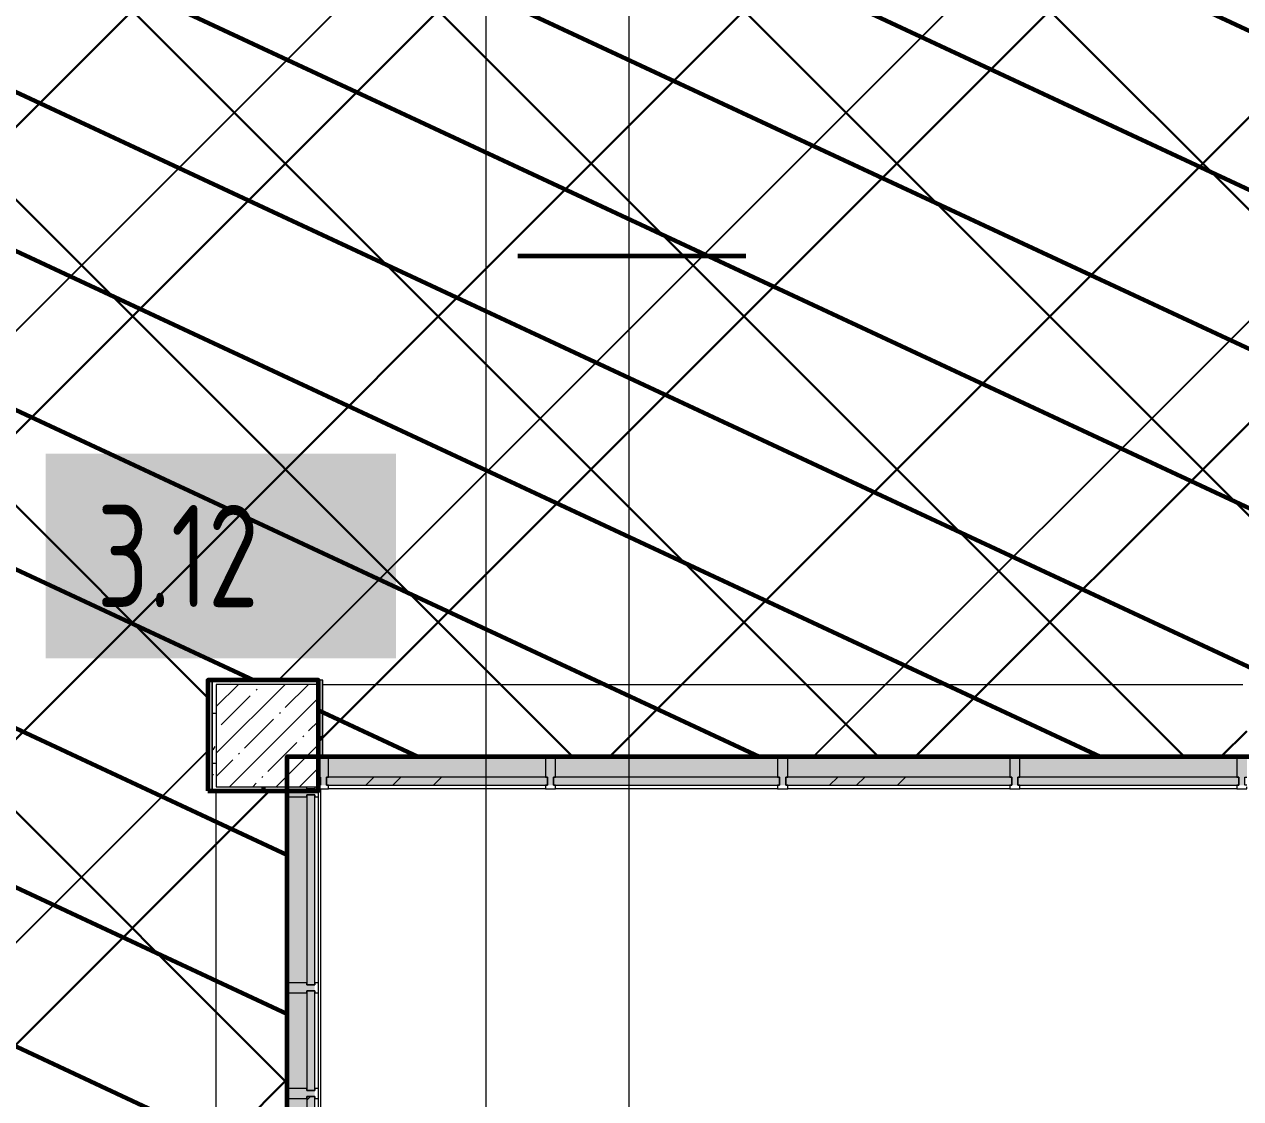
# Model space of a CAD drawing. Header units: millimetres. Extents: x -164500 to 426394, y -51911 to 102118.
# Drawn here: x 361830 to 367777, y 17075 to 22327 of the extents above; entities that cross this region are included whole.
import ezdxf

# ---------------------------------------------------------------- set-up
doc = ezdxf.new("R2010")
doc.units = ezdxf.units.MM
for name, color, linetype, lineweight in [('0) шлифовка', 5, 'Continuous', 60), ('5.3) П-11 3 этаж 3.12 4 вып', 160, 'Continuous', 30), ('A-FLOR', 7, 'Continuous', 9), ('A-GLAZ-CURT', 7, 'Continuous', 9), ('A-GLAZ-CURT-1', 7, 'Continuous', 5), ('A-GLAZ-CURT-2', 7, 'Continuous', 20), ('A-GLAZ-CWMG', 7, 'Continuous', 9), ('A-GLAZ-CWMG-1', 7, 'Continuous', 20), ('I-WALL', 7, 'Continuous', 5), ('S-COLS', 7, 'Continuous', 9), ('S-COLS-1', 7, 'Continuous', 5), ('Оси', 7, 'Continuous', 9)]:
    doc.layers.add(name, color=color, linetype=linetype, lineweight=lineweight)
doc.layers.add('2) защита вин плитк', color=6, linetype='Continuous')
doc.layers.add('3.2.3) П-13.2', color=6, linetype='Continuous')
doc.layers.add('A-AREA-PATT-3', color=7, linetype='Continuous', lineweight=5, true_color=0xe6fae8, transparency=1)
doc.layers.add('A-WALL-1', color=9, linetype='Continuous', lineweight=5, true_color=0x808080)
doc.layers.add('A-WALL-FNSH-1', color=9, linetype='Continuous', lineweight=5, true_color=0x808080)
doc.styles.add('СПДС', font='ГОСТ тип А.ttf', dxfattribs={"width": 0.9})
pattern_1 = [(0, (289227.4, 1e-08), (243.84, 60.96), [20.117, -162.763, 20.117, -162.763, -975.36]), (0, (289227.4, 1e-08), (243.84, 60.96), [-365.76, 20.117, -345.643, 20.117, -162.763, -426.72]), (0, (289227.4, 1e-08), (243.84, 60.96), [-914.4, 20.117, -101.803, 20.117, -284.683]), (120, (289318.84, 30.48), (-174.71291, 180.691634), [20.117, -162.763, 20.117, -162.763, -975.36]), (120, (289318.84, 30.48), (-174.71291, 180.691634), [-365.76, 20.117, -345.643, 20.117, -162.763, -426.72]), (120, (289318.84, 30.48), (-174.71291, 180.691634), [-914.4, 20.117, -101.803, 20.117, -284.683]), (240, (289349.32, 152.4), (-69.12709, -241.651634), [20.117, -162.763, 20.117, -162.763, -975.36]), (240, (289349.32, 152.4), (-69.12709, -241.651634), [-365.76, 20.117, -345.643, 20.117, -162.763, -426.72]), (240, (289349.32, 152.4), (-69.12709, -241.651634), [-914.4, 20.117, -101.803, 20.117, -284.683])]

# ---------------------------------------------------------------- blocks, each defined once
blk = doc.blocks.new('Системная панель - Стекло - 40мм-23562586-Объем проектирования 3 этажа')
at = {"layer": 'A-GLAZ-CURT-2'}
for p, q in [((464.2, 0), (-464.2, 0)), ((-464.2, 0), (-464.2, -40)), ((-464.2, -40), (464.2, -40)), ((464.2, -40), (464.2, 0))]:
    blk.add_line(p, q, dxfattribs=at)
blk = doc.blocks.new('Системная панель - Стекло - 40мм-24234994-Объем проектирования 3 этажа')
at = {"layer": 'A-GLAZ-CURT-2'}
for p, q in [((243.3, 0), (-243.3, 0)), ((-243.3, 0), (-243.3, -40)), ((243.3, -40), (243.3, 0)), ((-243.3, -40), (243.3, -40))]:
    blk.add_line(p, q, dxfattribs=at)
blk = doc.blocks.new('Прямоугольный импост - Импост структурный с накладкой - 160мм Темный-31239176-Объем проектирования 3 этажа')
at = {"layer": 'A-GLAZ-CWMG'}
for p, q in [((73883, 17641.7), (73883, 18550)), ((74040, 17641.7), (74040, 18550))]:
    blk.add_line(p, q, dxfattribs=at)
blk = doc.blocks.new('Прямоугольный импост - Импост структурный с накладкой - 160мм Темный-31239177-Объем проектирования 3 этажа')
at = {"layer": 'A-GLAZ-CWMG'}
for p, q in [((73883, 17125), (73883, 17591.7)), ((74040, 17125), (74040, 17591.7))]:
    blk.add_line(p, q, dxfattribs=at)
blk = doc.blocks.new('Прямоугольный импост - Импост структурный с накладкой - 160мм Темный-31239205-Объем проектирования 3 этажа')
at = {"layer": 'A-GLAZ-CWMG-1'}
for p, q in [((0, 140), (-50, 140)), ((-50, 140), (-50, 40)), ((-50, 40), (-40, 40)), ((-40, 0), (-50, 0)), ((-50, 0), (-50, -17)), ((-40, 40), (-40, 0)), ((-10, 0), (-10, 40)), ((-10, 40), (0, 40)), ((0, 0), (-10, 0)), ((-50, -17), (0, -17))]:
    blk.add_line(p, q, dxfattribs=at)
blk = doc.blocks.new('Прямоугольный импост - Импост структурный с накладкой - 160мм Темный-31239180-Объем проектирования 3 этажа')
at = {"layer": 'A-GLAZ-CWMG-1'}
for p, q in [((-25, 40), (-25, 140)), ((-25, 140), (25, 140)), ((25, 140), (25, 40)), ((-15, 40), (-25, 40)), ((-25, -17), (-25, 0)), ((-25, 0), (-15, 0)), ((-15, 0), (-15, 40)), ((15, 40), (15, 0)), ((25, 40), (15, 40)), ((15, 0), (25, 0)), ((25, 0), (25, -17)), ((25, -17), (-25, -17))]:
    blk.add_line(p, q, dxfattribs=at)
blk = doc.blocks.new('BSC_Колонна _Прямоугольная - 500х500-V595-Объем проектирования 3 этажа')
at = {"layer": 'S-COLS-1'}
h = blk.add_hatch(dxfattribs=at)
h.set_pattern_fill('FP_135', color=256, style=0, pattern_type=2)
h.set_pattern_definition([(45, (-73790, -18850), (-114.04925, 114.04925), []), (45, (-73675.95, -18850), (-114.04925, 114.04925), [201.613, -40.323, 6.706, -33.617])])
h.paths.add_polyline_path([(-176.1, -250), (250, -250), (250, 250), (-250, 250), (-250, -250), (-190.9, -250)])
for p, q in [((250, 250), (-250, 250)), ((-250, 250), (-250, -250)), ((250, -250), (250, 250)), ((-250, -250), (250, -250))]:
    blk.add_line(p, q, dxfattribs=at)
blk = doc.blocks.new('Системная панель - Стекло - 40мм-24234969-Объем проектирования 3 этажа')
at = {"layer": 'A-GLAZ-CURT-1'}
h = blk.add_hatch(dxfattribs=at)
h.set_pattern_fill('FP_221', color=256, style=0, pattern_type=2)
h.set_pattern_definition([(45, (-74820, -18407), (-565.6854, 565.6854), [400, -1200]), (45, (-75220, -18607), (-565.6854, 565.6854), [1200, -400]), (45, (-74420, -18807), (-565.6854, 565.6854), [400, -1200])])
h.paths.add_polyline_path([(-540, 0), (540, 0), (540, 40), (-540, 40), (-540, 13.3)])
at = {"layer": 'A-GLAZ-CURT-2'}
for p, q in [((540, 40), (-540, 40)), ((-540, 40), (-540, 0)), ((-540, 0), (540, 0)), ((540, 0), (540, 40))]:
    blk.add_line(p, q, dxfattribs=at)
blk = doc.blocks.new('Прямоугольный импост - Импост структурный с накладкой - 160мм-23562401-Объем проектирования 3 этажа')
at = {"layer": 'A-GLAZ-CWMG'}
for p, q in [((75150, 18747), (74090, 18747)), ((75150, 18590), (74090, 18590))]:
    blk.add_line(p, q, dxfattribs=at)
blk = doc.blocks.new('Прямоугольный импост - Импост структурный с накладкой - 160мм-23618922-Объем проектирования 3 этажа')
at = {"layer": 'A-GLAZ-CWMG-1'}
for p, q in [((-50, 0), (-50, 17)), ((-50, 17), (0, 17)), ((-40, 0), (-50, 0)), ((-40, -40), (-40, 0)), ((0, 0), (-10, 0)), ((-10, 0), (-10, -40)), ((0, 17), (0, 7)), ((-50, -140), (-50, -40)), ((-50, -40), (-40, -40)), ((-10, -40), (0, -40)), ((0, -140), (-50, -140))]:
    blk.add_line(p, q, dxfattribs=at)
blk = doc.blocks.new('Прямоугольный импост - Импост структурный с накладкой - 160мм-23618923-Объем проектирования 3 этажа')
at = {"layer": 'A-GLAZ-CWMG-1'}
for p, q in [((0, 17), (-50, 17)), ((-50, 17), (-50, 0)), ((-50, 0), (-40, 0)), ((-40, 0), (-40, -40)), ((-10, -40), (-10, 0)), ((-10, 0), (0, 0)), ((0, 7), (0, 17)), ((-40, -40), (-50, -40)), ((-50, -40), (-50, -140)), ((0, -40), (-10, -40)), ((-50, -140), (0, -140))]:
    blk.add_line(p, q, dxfattribs=at)
blk = doc.blocks.new('Системная панель - Стекло - 40мм-24234970-Объем проектирования 3 этажа')
at = {"layer": 'A-GLAZ-CURT-1'}
h = blk.add_hatch(dxfattribs=at)
h.set_pattern_fill('FP_222', color=256, style=0, pattern_type=2)
h.set_pattern_definition([(45, (-77077.5, -18407), (-565.6854, 565.6854), [400, -1200]), (45, (-77477.5, -18607), (-565.6854, 565.6854), [1200, -400]), (45, (-76677.5, -18807), (-565.6854, 565.6854), [400, -1200])])
h.paths.add_polyline_path([(-542.5, 0), (552.5, 0), (552.5, 40), (-552.5, 40), (-552.5, 0)])
at = {"layer": 'A-GLAZ-CURT-2'}
for p, q in [((552.5, 40), (-552.5, 40)), ((-552.5, 40), (-552.5, 0)), ((-552.5, 0), (552.5, 0)), ((552.5, 0), (552.5, 40))]:
    blk.add_line(p, q, dxfattribs=at)
blk = doc.blocks.new('Прямоугольный импост - Импост структурный с накладкой - 160мм-23562410-Объем проектирования 3 этажа')
at = {"layer": 'A-GLAZ-CWMG'}
for p, q in [((77420, 18747), (76335, 18747)), ((77420, 18590), (76335, 18590))]:
    blk.add_line(p, q, dxfattribs=at)
blk = doc.blocks.new('Прямоугольный импост - Импост структурный с накладкой - 160мм-23618920-Объем проектирования 3 этажа')
at = {"layer": 'A-GLAZ-CWMG-1'}
for p, q in [((-25, 0), (-25, 17)), ((-25, 17), (25, 17)), ((-15, 0), (-25, 0)), ((-15, -40), (-15, 0)), ((25, 0), (15, 0)), ((15, 0), (15, -40)), ((25, 17), (25, 0)), ((-25, -140), (-25, -40)), ((-25, -40), (-15, -40)), ((15, -40), (25, -40)), ((25, -40), (25, -140)), ((25, -140), (-25, -140))]:
    blk.add_line(p, q, dxfattribs=at)
blk = doc.blocks.new('Системная панель - Стекло - 40мм-V640-Объем проектирования 3 этажа')
at = {"layer": 'A-GLAZ-CURT-2'}
for p, q in [((552.5, 40), (-552.5, 40)), ((-552.5, 40), (-552.5, 0)), ((-552.5, 0), (552.5, 0)), ((552.5, 0), (552.5, 40))]:
    blk.add_line(p, q, dxfattribs=at)
blk = doc.blocks.new('Системная панель - Стекло - 40мм-V643-Объем проектирования 3 этажа')
at = {"layer": 'A-GLAZ-CURT-2'}
for p, q in [((540, 40), (-540, 40)), ((-540, 40), (-540, 0)), ((-540, 0), (540, 0)), ((540, 0), (540, 40))]:
    blk.add_line(p, q, dxfattribs=at)
blk = doc.blocks.new('Системная панель - Стекло - 40мм-24234995-Объем проектирования 3 этажа')
at = {"layer": 'A-GLAZ-CURT-1'}
h = blk.add_hatch(dxfattribs=at)
h.set_pattern_fill('FP_233', color=256, style=0, pattern_type=2)
h.set_pattern_definition([(135, (16666.7, -74223), (-565.6854, -565.6854), [400, -1200]), (135, (16866.7, -74623), (-565.6854, -565.6854), [1200, -400]), (135, (17066.7, -73823), (-565.6854, -565.6854), [400, -1200])])
h.paths.add_polyline_path([(218.3, 0), (-218.3, 0), (-218.3, -40), (218.3, -40)])
at = {"layer": 'A-GLAZ-CURT-2'}
for p, q in [((218.3, 0), (-218.3, 0)), ((-218.3, 0), (-218.3, -40)), ((218.3, -40), (218.3, 0)), ((-218.3, -40), (218.3, -40))]:
    blk.add_line(p, q, dxfattribs=at)
blk = doc.blocks.new('Прямоугольный импост - Импост структурный с накладкой - 160мм Темный-31239183-Объем проектирования 3 этажа')
at = {"layer": 'A-GLAZ-CWMG'}
for p, q in [((73883, 16658.3), (73883, 17075)), ((74040, 16658.3), (74040, 17075))]:
    blk.add_line(p, q, dxfattribs=at)

msp = doc.modelspace()

# ---------------------------------------------------------------- hatches: boundary and pattern name
at = {"layer": '0) шлифовка', "true_color": 0x2776bb}
h = msp.add_hatch(dxfattribs=at)
h.set_pattern_fill('ANSI31', color=152, scale=222, angle=110)
h.set_pattern_definition([(155, (327967.4, 26879), (-297.882, -638.811), [])])
h.paths.add_polyline_path([(373686.402, 15129), (373427.402, 15129), (373427.402, 15493), (368328.402, 15493), (368328.402, 15129), (367786.402, 15129), (367786.402, 15493), (363309.402, 15493), (363309.402, 15150), (362767.402, 15150), (362767.402, 15692), (363114.828, 15692), (363114.828, 18579), (362726.457, 18579), (362726.457, 19121), (363268.457, 19121), (363268.457, 18747), (367807.402, 18747), (367807.402, 19132), (368349.402, 19132), (368349.402, 18747), (373377.402, 18747), (373377.402, 19132), (373919.402, 19132), (374197.402, 19121.773), (374197.402, 22700), (372231.501, 22700), (372231.501, 22679), (370398.402, 22679), (370398.402, 22679), (369856.402, 22679), (366519.402, 22679), (366519.402, 22679), (365977.402, 22679), (363288.402, 22679), (363288.402, 22679), (362746.402, 22679), (360058.402, 22679), (360058.402, 22679), (359516.402, 22679), (356008.402, 22679), (356008.402, 22700), (355987.402, 22700), (355987.402, 13621), (357898.402, 13621), (357898.402, 11900), (369148.402, 11900), (369148.402, 11901), (372776.402, 11901), (373686.402, 11900.36)])
at = {"layer": '2) защита вин плитк'}
h = msp.add_hatch(dxfattribs=at)
h.set_pattern_fill('ANSI31', color=256, scale=333)
h.set_pattern_definition([(45, (327967.4, 26879), (-747.606, 747.606), [])])
h.paths.add_polyline_path([(373686.402, 15129), (373427.402, 15129), (373427.402, 15493), (368328.402, 15493), (368328.402, 15129), (367786.402, 15129), (367786.402, 15493), (363309.402, 15493), (363309.402, 15150), (362767.402, 15150), (362767.402, 15692), (363114.828, 15692), (363114.828, 18579), (362726.457, 18579), (362726.457, 19121), (363268.457, 19121), (363268.457, 18747), (367807.402, 18747), (367807.402, 19132), (368349.402, 19132), (368349.402, 18747), (373377.402, 18747), (373377.402, 19132), (373919.402, 19132), (374197.402, 19121.773), (374197.402, 22700), (372231.501, 22700), (372231.501, 22679), (370398.402, 22679), (370398.402, 22679), (369856.402, 22679), (366519.402, 22679), (366519.402, 22679), (365977.402, 22679), (363288.402, 22679), (363288.402, 22679), (362746.402, 22679), (360058.402, 22679), (360058.402, 22679), (359516.402, 22679), (356008.402, 22679), (356008.402, 22700), (355987.402, 22700), (355987.402, 13621), (357898.402, 13621), (357898.402, 11900), (369148.402, 11900), (369148.402, 11901), (372776.402, 11901), (373686.402, 11900.36)])
at = {"layer": '3.2.3) П-13.2'}
h = msp.add_hatch(dxfattribs=at)
h.set_pattern_fill('ANSI32', color=256, scale=222)
h.set_pattern_definition([(45, (327967.4, 26879), (-1495.21, 1495.21), []), (45, (328964.2, 26879), (-1495.21, 1495.21), [])])
h.paths.add_polyline_path([(373686.402, 15129), (373427.402, 15129), (373427.402, 15493), (368328.402, 15493), (368328.402, 15129), (367786.402, 15129), (367786.402, 15493), (363309.402, 15493), (363309.402, 15150), (362767.402, 15150), (362767.402, 15692), (363114.828, 15692), (363114.828, 18579), (362726.457, 18579), (362726.457, 19121), (363268.457, 19121), (363268.457, 18747), (367807.402, 18747), (367807.402, 19132), (368349.402, 19132), (368349.402, 18747), (373377.402, 18747), (373377.402, 19132), (373919.402, 19132), (374197.402, 19121.773), (374197.402, 22700), (372231.501, 22700), (372231.501, 22679), (370398.402, 22679), (370398.402, 22679), (369856.402, 22679), (366519.402, 22679), (366519.402, 22679), (365977.402, 22679), (363288.402, 22679), (363288.402, 22679), (362746.402, 22679), (360058.402, 22679), (360058.402, 22679), (359516.402, 22679), (356008.402, 22679), (356008.402, 22700), (355987.402, 22700), (355987.402, 13621), (357898.402, 13621), (357898.402, 11900), (369148.402, 11900), (369148.402, 11901), (372776.402, 11901), (373686.402, 11900.36)])
at = {"layer": '5.3) П-11 3 этаж 3.12 4 вып'}
h = msp.add_hatch(dxfattribs=at)
h.set_pattern_fill('ANSI37', color=256, scale=333)
h.set_pattern_definition([(45, (327967.4, 26879), (-747.606, 747.606), []), (135, (327967.4, 26879), (-747.606, -747.606), [])])
h.paths.add_polyline_path([(373686.402, 15129), (373427.402, 15129), (373427.402, 15493), (368328.402, 15493), (368328.402, 15129), (367786.402, 15129), (367786.402, 15493), (363309.402, 15493), (363309.402, 15150), (362767.402, 15150), (362767.402, 15692), (363114.828, 15692), (363114.828, 18579), (362726.457, 18579), (362726.457, 19121), (363268.457, 19121), (363268.457, 18747), (367807.402, 18747), (367807.402, 19132), (368349.402, 19132), (368349.402, 18747), (373377.402, 18747), (373377.402, 19132), (373919.402, 19132), (374197.402, 19121.773), (374197.402, 22700), (372231.501, 22700), (372231.501, 22679), (370398.402, 22679), (370398.402, 22679), (369856.402, 22679), (366519.402, 22679), (366519.402, 22679), (365977.402, 22679), (363288.402, 22679), (363288.402, 22679), (362746.402, 22679), (360058.402, 22679), (360058.402, 22679), (359516.402, 22679), (356008.402, 22679), (356008.402, 22700), (355987.402, 22700), (355987.402, 13621), (357898.402, 13621), (357898.402, 11900), (369148.402, 11900), (369148.402, 11901), (372776.402, 11901), (373686.402, 11900.36)])
at = {"layer": 'A-AREA-PATT-3'}
h = msp.add_hatch(color=256, dxfattribs=at)
h.paths.add_polyline_path([(357897.902, 11800), (358061.402, 11800), (358061.402, 11820), (358021.402, 11820), (358021.402, 11840), (358031.402, 11840), (358031.402, 11940), (357971.402, 11940), (357971.402, 11900), (357897.902, 11900), (357897.902, 11856.748)])
h.paths.add_polyline_path([(359421.402, 11800), (359451.402, 11800), (359451.402, 11840), (359461.402, 11840), (359461.402, 11800), (359516.902, 11800), (359516.402, 11900), (359461.402, 11900), (359461.402, 11940), (359411.402, 11940), (359411.402, 11840), (359421.402, 11840), (359421.402, 11820), (359371.402, 11820), (359371.402, 11800), (359411.402, 11800)])
h.paths.add_polyline_path([(372162.402, 15493), (373427.402, 15494.429), (373427.402, 15593), (373417.402, 15593), (373417.402, 15633), (368317.402, 15632.725), (368317.402, 15593), (368307.402, 15593), (368307.402, 15493), (372132.402, 15493)])
h.paths.add_polyline_path([(365002.052, 15493), (367807.402, 15494.6), (367807.402, 15593), (367797.402, 15593), (367797.402, 15633), (363277.402, 15632.392), (363277.402, 15593), (363267.402, 15593), (363267.402, 15493), (364611.255, 15493)])
h.paths.add_polyline_path([(363210.402, 15650), (363210.402, 15660), (363250.402, 15660), (363248.502, 18590), (363210.402, 18590), (363210.402, 18600), (363112.402, 18599.2), (363110.402, 15650)])
h.paths.add_polyline_path([(369572.402, 18607), (373417.402, 18607), (373417.402, 18647), (373427.402, 18647), (373427.402, 18747), (368307.402, 18745.402), (368307.402, 18647), (368317.402, 18647), (368317.402, 18607), (369562.402, 18607)])
h.paths.add_polyline_path([(367797.402, 18607), (367797.402, 18647), (367807.402, 18647), (367807.402, 18747), (363267.402, 18747), (363267.402, 18647), (363277.402, 18647), (363278.762, 18607), (367793.402, 18607)])
h.paths.add_polyline_path([(373957.902, 19120.5), (373957.902, 19131), (373937.902, 19131), (373937.902, 19120.5)])
h.paths.add_polyline_path([(373932.001, 22669), (373952.001, 22669), (373952.001, 22679.5), (373932.001, 22679.5)])
at = {"layer": 'I-WALL'}
h = msp.add_hatch(dxfattribs=at)
h.set_pattern_fill('FP_191', color=256, style=0, pattern_type=2)
h.set_pattern_definition(pattern_1)
h.paths.add_polyline_path([(362747.402, 19100), (363267.402, 19100), (363267.402, 19120), (362747.402, 19120)])
h = msp.add_hatch(dxfattribs=at)
h.set_pattern_fill('FP_191', color=256, style=0, pattern_type=2)
h.set_pattern_definition(pattern_1)
h.paths.add_polyline_path([(362750.402, 18580), (362767.402, 18580), (362767.402, 19100), (362747.402, 19099.2), (362747.402, 18580)])
h = msp.add_hatch(dxfattribs=at)
h.set_pattern_fill('FP_191', color=256, style=0, pattern_type=2)
h.set_pattern_definition(pattern_1)
h.paths.add_polyline_path([(363287.402, 18747), (363287.402, 19120), (363267.402, 19120), (363267.402, 18747), (363277.402, 18747)])
h = msp.add_hatch(dxfattribs=at)
h.set_pattern_fill('FP_191', color=256, style=0, pattern_type=2)
h.set_pattern_definition(pattern_1)
h.paths.add_polyline_path([(363107.402, 18580), (363107.402, 18600), (362767.402, 18600), (362767.402, 18580), (363098.444, 18580)])

# ---------------------------------------------------------------- linework, layer by layer
at = {"layer": '0) шлифовка'}
msp.add_lwpolyline([(364242.203, 21195.157), (365357.15, 21195.157)], dxfattribs=at)
for points in [[(362726.457, 18579), (363268.457, 18579), (363268.457, 19121), (362726.457, 19121)], [(373698.402, 15493), (363114.828, 15493), (363114.828, 18747), (373698.402, 18747)]]:
    msp.add_lwpolyline(points, close=True, dxfattribs=at)
at = {"layer": 'A-FLOR'}
for p, q in [((363287.402, 19120), (362747.402, 19120)), ((362747.402, 19120), (362747.402, 18580)), ((363287.402, 18747), (363287.402, 19120)), ((363287.402, 19100), (367787.402, 19100)), ((367757.402, 18747), (363317.402, 18747)), ((362747.402, 18580), (363110.402, 18580)), ((362767.402, 15670), (362767.402, 18580)), ((363110.402, 18580), (363110.402, 17125)), ((363277.402, 18590), (363277.402, 15650)), ((363110.402, 17123.184), (363110.402, 15700))]:
    msp.add_line(p, q, dxfattribs=at)
at = {"layer": 'A-WALL-1'}
for p, q in [((363267.402, 18747), (363287.402, 18747)), ((362747.402, 18580), (362747.402, 18580)), ((363107.402, 18580), (363107.402, 18600))]:
    msp.add_line(p, q, dxfattribs=at)
at = {"layer": 'A-WALL-FNSH-1'}
for p, q in [((363288.402, 19121), (362746.402, 19121)), ((362746.402, 19121), (362746.402, 18579)), ((363288.402, 18747), (363288.402, 19121)), ((363287.402, 18747), (363288.402, 18747)), ((362746.402, 18579), (363112.402, 18579)), ((363112.402, 18580), (363110.402, 18580)), ((363112.402, 18579), (363112.402, 18580))]:
    msp.add_line(p, q, dxfattribs=at)
at = {"layer": 'Оси'}
for points in [[(364787.402, -1906.259), (364787.402, 3093.741), (364787.402, 22578.071), (364787.402, 27578.071)], [(364087.402, -1906.259), (364087.402, 3093.741), (364087.402, 22398.071), (364087.402, 27398.071)]]:
    msp.add_lwpolyline(points, dxfattribs=at)

# ---------------------------------------------------------------- block references
at = {"layer": 'A-GLAZ-CURT'}
for name, p in [('Системная панель - Стекло - 40мм-24234969-Объем проектирования 3 этажа', (363847.402, 18607)), ('Системная панель - Стекло - 40мм-V640-Объем проектирования 3 этажа', (364969.902, 18607)), ('Системная панель - Стекло - 40мм-24234970-Объем проектирования 3 этажа', (366104.902, 18607)), ('Системная панель - Стекло - 40мм-V643-Объем проектирования 3 этажа', (367227.402, 18607))]:
    msp.add_blockref(name, p, dxfattribs=at)
at = {"layer": 'A-GLAZ-CURT', "rotation": 269.9999999999998}
for name, p in [('Системная панель - Стекло - 40мм-23562586-Объем проектирования 3 этажа', (363250.402, 18095.833)), ('Системная панель - Стекло - 40мм-24234994-Объем проектирования 3 этажа', (363250.402, 17358.333)), ('Системная панель - Стекло - 40мм-24234995-Объем проектирования 3 этажа', (363250.402, 16866.667))]:
    msp.add_blockref(name, p, dxfattribs=at)
at = {"layer": 'A-GLAZ-CWMG'}
for name, p, rotation in [('Прямоугольный импост - Импост структурный с накладкой - 160мм-23618923-Объем проектирования 3 этажа', (363267.402, 18607), 180), ('Прямоугольный импост - Импост структурный с накладкой - 160мм Темный-31239205-Объем проектирования 3 этажа', (363250.402, 18600), 89.99999999999984)]:
    msp.add_blockref(name, p, dxfattribs=dict(at, rotation=rotation))
for name, p in [('Прямоугольный импост - Импост структурный с накладкой - 160мм-23562401-Объем проектирования 3 этажа', (289227.402, 0)), ('Прямоугольный импост - Импост структурный с накладкой - 160мм-23562410-Объем проектирования 3 этажа', (288092.402, 0)), ('Прямоугольный импост - Импост структурный с накладкой - 160мм-23562410-Объем проектирования 3 этажа', (289227.402, 0)), ('Прямоугольный импост - Импост структурный с накладкой - 160мм-23562401-Объем проектирования 3 этажа', (292607.402, 0)), ('Прямоугольный импост - Импост структурный с накладкой - 160мм Темный-31239176-Объем проектирования 3 этажа', (289227.402, 0)), ('Прямоугольный импост - Импост структурный с накладкой - 160мм Темный-31239177-Объем проектирования 3 этажа', (289227.402, 0)), ('Прямоугольный импост - Импост структурный с накладкой - 160мм Темный-31239183-Объем проектирования 3 этажа', (289227.402, 0))]:
    msp.add_blockref(name, p, dxfattribs=at)
at = {"layer": 'A-GLAZ-CWMG', "extrusion": (0, 0, -1)}
for name, p, rotation in [('Прямоугольный импост - Импост структурный с накладкой - 160мм-23618920-Объем проектирования 3 этажа', (-364402.402, 18607), 180), ('Прямоугольный импост - Импост структурный с накладкой - 160мм-23618920-Объем проектирования 3 этажа', (-365537.402, 18607), 180), ('Прямоугольный импост - Импост структурный с накладкой - 160мм-23618920-Объем проектирования 3 этажа', (-366672.402, 18607), 180), ('Прямоугольный импост - Импост структурный с накладкой - 160мм-23618922-Объем проектирования 3 этажа', (-367807.402, 18607), 180), ('Прямоугольный импост - Импост структурный с накладкой - 160мм Темный-31239180-Объем проектирования 3 этажа', (-363250.402, 17616.667), 270.0000000000002), ('Прямоугольный импост - Импост структурный с накладкой - 160мм Темный-31239180-Объем проектирования 3 этажа', (-363250.402, 17100), 270.0000000000002)]:
    msp.add_blockref(name, p, dxfattribs=dict(at, rotation=rotation))
at = {"layer": 'S-COLS'}
msp.add_blockref('BSC_Колонна _Прямоугольная - 500х500-V595-Объем проектирования 3 этажа', (363017.402, 18850), dxfattribs=at)

# ---------------------------------------------------------------- texts
at = {"insert": (362184.517, 19977.29), "char_height": 500, "width": 1212.1515, "attachment_point": 1, "style": 'СПДС', "bg_fill": 1, "box_fill_scale": 1.5, "bg_fill_color": 7, "bg_fill_true_color": 16777215, "bg_fill_transparency": 0}
msp.add_mtext('3.12', dxfattribs=at)

doc.saveas('drawing.dxf')
